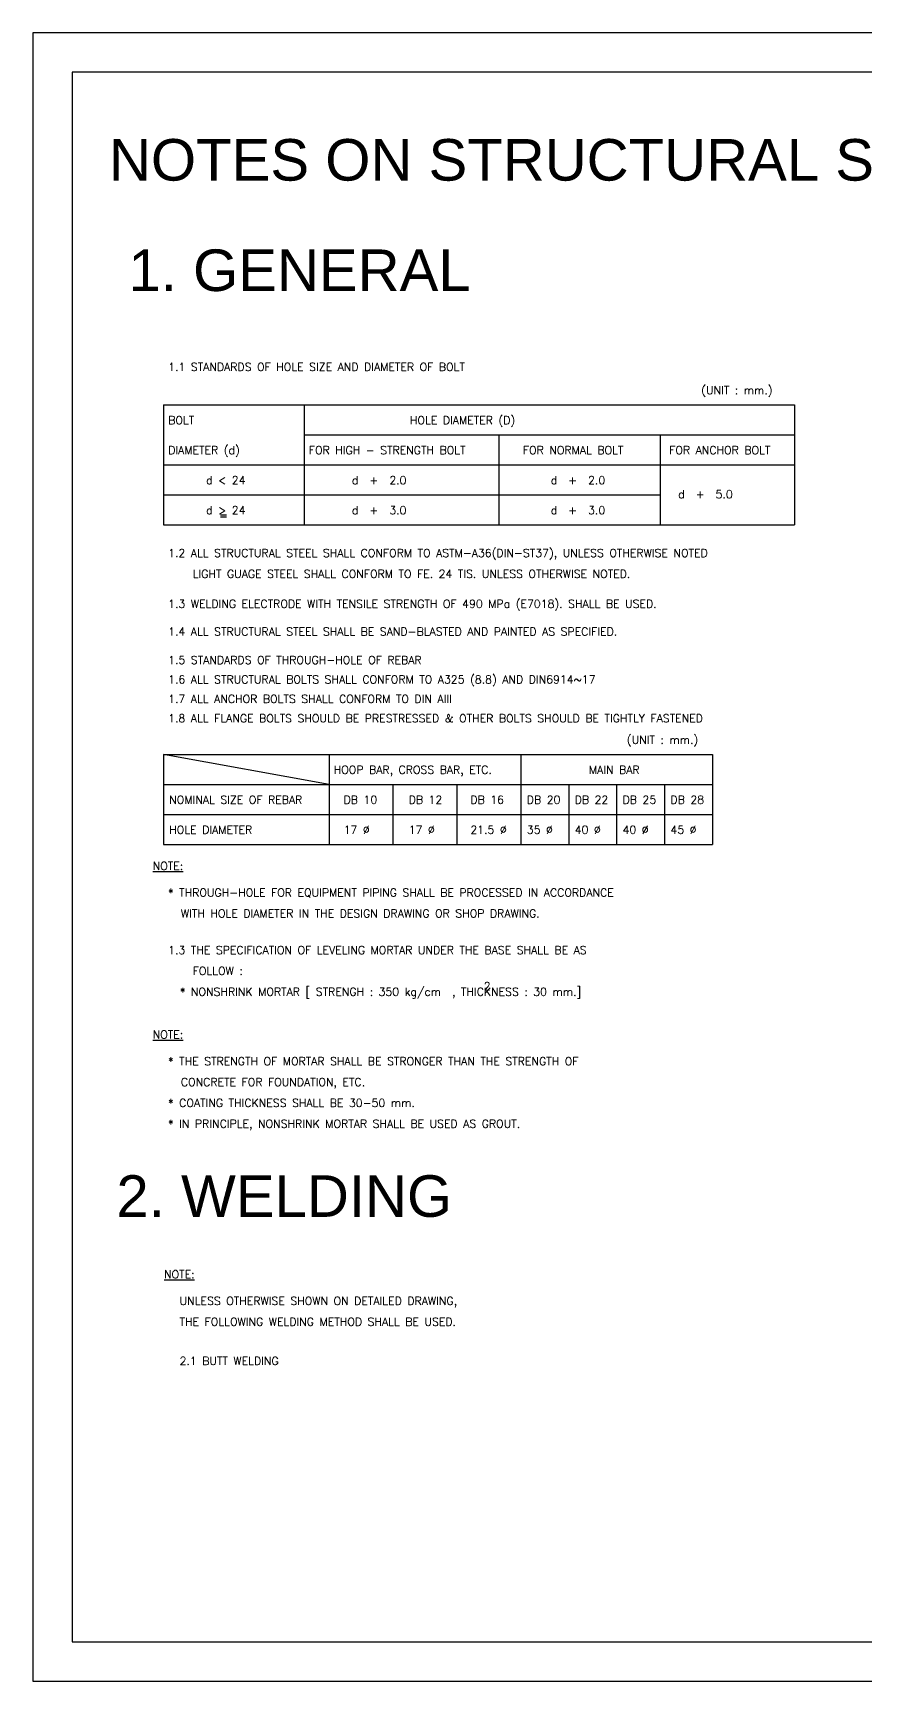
# Model space of a CAD drawing. Header units: inches. Extents: x 460503 to 460688, y 47570 to 48852.
# Drawn here: x 460604 to 460634, y 48792.1 to 48851.5 of the extents above; entities that cross this region are included whole.
import ezdxf
from ezdxf.enums import TextEntityAlignment as Align

# ---------------------------------------------------------------- set-up
doc = ezdxf.new("R2010")
doc.units = ezdxf.units.IN
doc.header["$MEASUREMENT"] = 0
for name, color, linetype in [('02', 4, 'Continuous'), ('1', 1, 'Continuous'), ('DIM', 8, 'Continuous'), ('E10', 3, 'Continuous'), ('lateral brace', 5, 'Continuous'), ('Layer4', 118, 'Continuous')]:
    doc.layers.add(name, color=color, linetype=linetype)
doc.styles.add('ARIAL', font='arial.ttf')
doc.styles.add('E100', font='SIMPLEX.shx', dxfattribs={"width": 0.7})

msp = doc.modelspace()

# ---------------------------------------------------------------- linework, layer by layer
at = {"color": 2}
for p, q in [((460608.69195257, 48838.11237292), (460608.69195257, 48833.78170748)), ((460608.69195257, 48838.11237292), (460631.44840985, 48838.11237292)), ((460613.76434535, 48838.11237292), (460613.76434535, 48835.9470402)), ((460631.44840985, 48838.11237292), (460631.44840985, 48833.78170748)), ((460613.76434535, 48837.02970656), (460631.44840985, 48837.02970656)), ((460620.7825078, 48837.02970656), (460620.7825078, 48835.9470402)), ((460626.59802156, 48837.02970656), (460626.59802156, 48835.9470402)), ((460608.69195257, 48835.9470402), (460631.44840985, 48835.9470402)), ((460608.69195257, 48833.78170748), (460631.44840985, 48833.78170748)), ((460608.69195257, 48825.49988811), (460608.69195257, 48822.25188903)), ((460608.69195257, 48825.49988811), (460628.48493686, 48825.49988811)), ((460614.66166037, 48825.49988811), (460614.66166037, 48824.41722175)), ((460621.57803423, 48825.49988811), (460621.57803423, 48824.41722175)), ((460628.48493686, 48825.49988811), (460628.48493686, 48822.25188903)), ((460608.69195257, 48824.41722175), (460628.48493686, 48824.41722175)), ((460608.69195257, 48822.25188903), (460628.48493686, 48822.25188903))]:
    msp.add_line(p, q, dxfattribs=at)
at = {"color": 1}
for p, q in [((460613.76434535, 48835.9470402), (460613.76434535, 48833.78170748)), ((460620.7825078, 48835.9470402), (460620.7825078, 48833.78170748)), ((460626.59802156, 48835.9470402), (460626.59802156, 48833.78170748)), ((460608.69195257, 48834.86437384), (460626.59802156, 48834.86437384)), ((460614.66166037, 48824.41722175), (460608.69195257, 48825.49988811)), ((460614.66166037, 48824.41722175), (460614.66166037, 48822.25188903)), ((460616.96711832, 48824.41722175), (460616.96711832, 48822.25188903)), ((460619.27257628, 48824.41722175), (460619.27257628, 48822.25188903)), ((460621.57803423, 48824.41722175), (460621.57803423, 48822.25188903)), ((460623.30475989, 48824.41722175), (460623.30475989, 48822.25188903)), ((460625.03148555, 48824.41722175), (460625.03148555, 48822.25188903)), ((460626.7582112, 48824.41722175), (460626.7582112, 48822.25188903)), ((460608.69195257, 48823.33455539), (460628.48493686, 48823.33455539))]:
    msp.add_line(p, q, dxfattribs=at)
at = {"layer": '1'}
msp.add_lwpolyline([(460605.39994036, 48793.48119519), (460686.66829053, 48793.48119519), (460686.66829053, 48850.11419183), (460605.39994036, 48850.11419183)], close=True, dxfattribs=at)
at = {"layer": 'DIM'}
msp.add_lwpolyline([(460603.98411544, 48792.06537028), (460688.08411544, 48792.06537028), (460688.08411544, 48851.53001674), (460603.98411544, 48851.53001674)], close=True, dxfattribs=at)
at = {"layer": 'E10', "color": 3}
for p, q in [((460610.7522419, 48834.14260581), (460610.96648646, 48834.14260581)), ((460610.7522419, 48834.07228051), (460610.96648646, 48834.07228051))]:
    msp.add_line(p, q, dxfattribs=at)
at = {"layer": 'lateral brace'}
msp.add_lwpolyline([(460603.98411544, 48792.06537028), (460688.08411544, 48792.06537028), (460688.08411544, 48851.53001674), (460603.98411544, 48851.53001674)], close=True, dxfattribs=at)
at = {"layer": 'Layer4'}
msp.add_lwpolyline([(460688.08411544, 48851.53001674), (460603.98411544, 48851.53001674), (460603.98411544, 48792.06537028), (460688.08411544, 48792.06537028)], close=True, dxfattribs=at)

# ---------------------------------------------------------------- texts
at = {"layer": '02', "style": 'ARIAL'}
msp.add_text('NOTES ON STRUCTURAL STEEL WORKS', height=1.5, dxfattribs=at).set_placement((460606.72463527, 48846.20219782))
for s, p in [('1. GENERAL', (460613.59765919, 48842.96948785)), ('2. WELDING', (460613.04764355, 48809.56441711))]:
    msp.add_text(s, height=1.5, dxfattribs=at).set_placement(p, align=Align.MIDDLE)
at = {"layer": 'E10', "color": 3, "style": 'E100'}
for s, p in [('1.1 STANDARDS OF HOLE SIZE AND DIAMETER OF BOLT', (460608.86037768, 48839.33501281)), ('(UNIT : mm.)', (460628.08514289, 48838.49694158)), ('HOLE DIAMETER (D)', (460617.57811744, 48837.4138095)), ('BOLT', (460608.86037768, 48837.4138095)), ('DIAMETER (d)', (460608.86037768, 48836.33160886)), ('FOR HIGH - STRENGTH BOLT', (460613.93277046, 48836.33160886)), ('FOR NORMAL BOLT', (460621.65269341, 48836.33160886)), ('FOR ANCHOR BOLT', (460626.92899654, 48836.33160886)), ('d < 24', (460610.22757045, 48835.2489425)), ('d  +  2.0', (460615.48651534, 48835.2489425)), ('d  +  2.0', (460622.65425477, 48835.2489425)), ('d  +  5.0', (460627.25387343, 48834.74067423)), ('d > 24', (460610.22757045, 48834.16627614)), ('d  +  3.0', (460615.48651534, 48834.16627614)), ('d  +  3.0', (460622.65425477, 48834.16627614)), ('1.2 ALL STRUCTURAL STEEL SHALL CONFORM TO ASTM-A36(DIN-ST37), UNLESS OTHERWISE NOTED', (460608.86037768, 48832.62138169)), ('LIGHT GUAGE STEEL SHALL CONFORM TO FE. 24 TIS. UNLESS OTHERWISE NOTED.', (460609.74308508, 48831.86838169)), ('1.3 WELDING ELECTRODE WITH TENSILE STRENGTH OF 490 MPa (E7018). SHALL BE USED.', (460608.86037768, 48830.78715362)), ('1.4 ALL STRUCTURAL STEEL SHALL BE SAND-BLASTED AND PAINTED AS SPECIFIED.', (460608.86037768, 48829.78595088)), ('1.5 STANDARDS OF THROUGH-HOLE OF REBAR', (460608.86037768, 48828.76119971)), ('1.6 ALL STRUCTURAL BOLTS SHALL CONFORM TO A325 (8.8) AND DIN6914~17', (460608.86037768, 48828.06029035)), ('1.7 ALL ANCHOR BOLTS SHALL CONFORM TO DIN AIII', (460608.86037768, 48827.35868965)), ('1.8 ALL FLANGE BOLTS SHOULD BE PRESTRESSED & OTHER BOLTS SHOULD BE TIGHTLY FASTENED', (460608.86037768, 48826.65708895)), ('(UNIT : mm.)', (460625.40290261, 48825.88445676)), ('HOOP BAR, CROSS BAR, ETC.', (460614.83008548, 48824.80132469)), ('MAIN BAR', (460624.03323076, 48824.80132469)), ('NOMINAL SIZE OF REBAR', (460608.89841497, 48823.71912404)), ('DB 10', (460615.18703569, 48823.71912404)), ('DB 12', (460617.53302397, 48823.71912404)), ('DB 16', (460619.75742156, 48823.71912404)), ('DB 20', (460621.79344147, 48823.71912404)), ('DB 22', (460623.52016684, 48823.71912404)), ('DB 25', (460625.2468925, 48823.71912404)), ('DB 28', (460626.97361816, 48823.71912404)), ('HOLE DIAMETER', (460608.89841497, 48822.63645769)), ('17 %%C', (460615.18703569, 48822.63645769)), ('17 %%C', (460617.53302397, 48822.63645769)), ('21.5 %%C', (460619.75742156, 48822.63645769)), ('35 %%C', (460621.79344147, 48822.63645769)), ('40 %%C', (460623.52016684, 48822.63645769)), ('40 %%C', (460625.2468925, 48822.63645769)), ('45 %%C', (460626.97361816, 48822.63645769)), ('%%UNOTE:', (460608.30097976, 48821.32894428)), ('* THROUGH-HOLE FOR EQUIPMENT PIPING SHALL BE PROCESSED IN ACCORDANCE', (460608.86037768, 48820.36940263)), ('WITH HOLE DIAMETER IN THE DESIGN DRAWING OR SHOP DRAWING.', (460609.31838393, 48819.61640263)), ('1.3 THE SPECIFICATION OF LEVELING MORTAR UNDER THE BASE SHALL BE AS', (460608.86037768, 48818.29530524)), ('FOLLOW :', (460609.74308508, 48817.54230524)), ('* NONSHRINK MORTAR [ STRENGH : 350 kg/cm  , THICKNESS : 30 mm.]', (460609.28507883, 48816.78930524)), ('%%UNOTE:', (460608.30097976, 48815.24525755)), ('* THE STRENGTH OF MORTAR SHALL BE STRONGER THAN THE STRENGTH OF', (460608.86037768, 48814.2857159)), ('CONCRETE FOR FOUNDATION, ETC.', (460609.31838393, 48813.5327159)), ('* COATING THICKNESS SHALL BE 30-50 mm.', (460608.86037768, 48812.7797159)), ('* IN PRINCIPLE, NONSHRINK MORTAR SHALL BE USED AS GROUT.', (460608.86037768, 48812.0267159)), ('%%UNOTE:', (460608.71135965, 48806.5964758)), ('UNLESS OTHERWISE SHOWN ON DETAILED DRAWING,', (460609.27075757, 48805.63693415)), ('THE FOLLOWING WELDING METHOD SHALL BE USED.', (460609.27075757, 48804.88393415)), ('2.1 BUTT WELDING', (460609.27075757, 48803.47116453))]:
    msp.add_text(s, height=0.28865, dxfattribs=at).set_placement(p)
at = {"layer": 'E10', "color": 2, "style": 'E100'}
msp.add_text('2', height=0.28865, dxfattribs=at).set_placement((460620.24311701, 48816.99282578))

doc.saveas('drawing.dxf')
